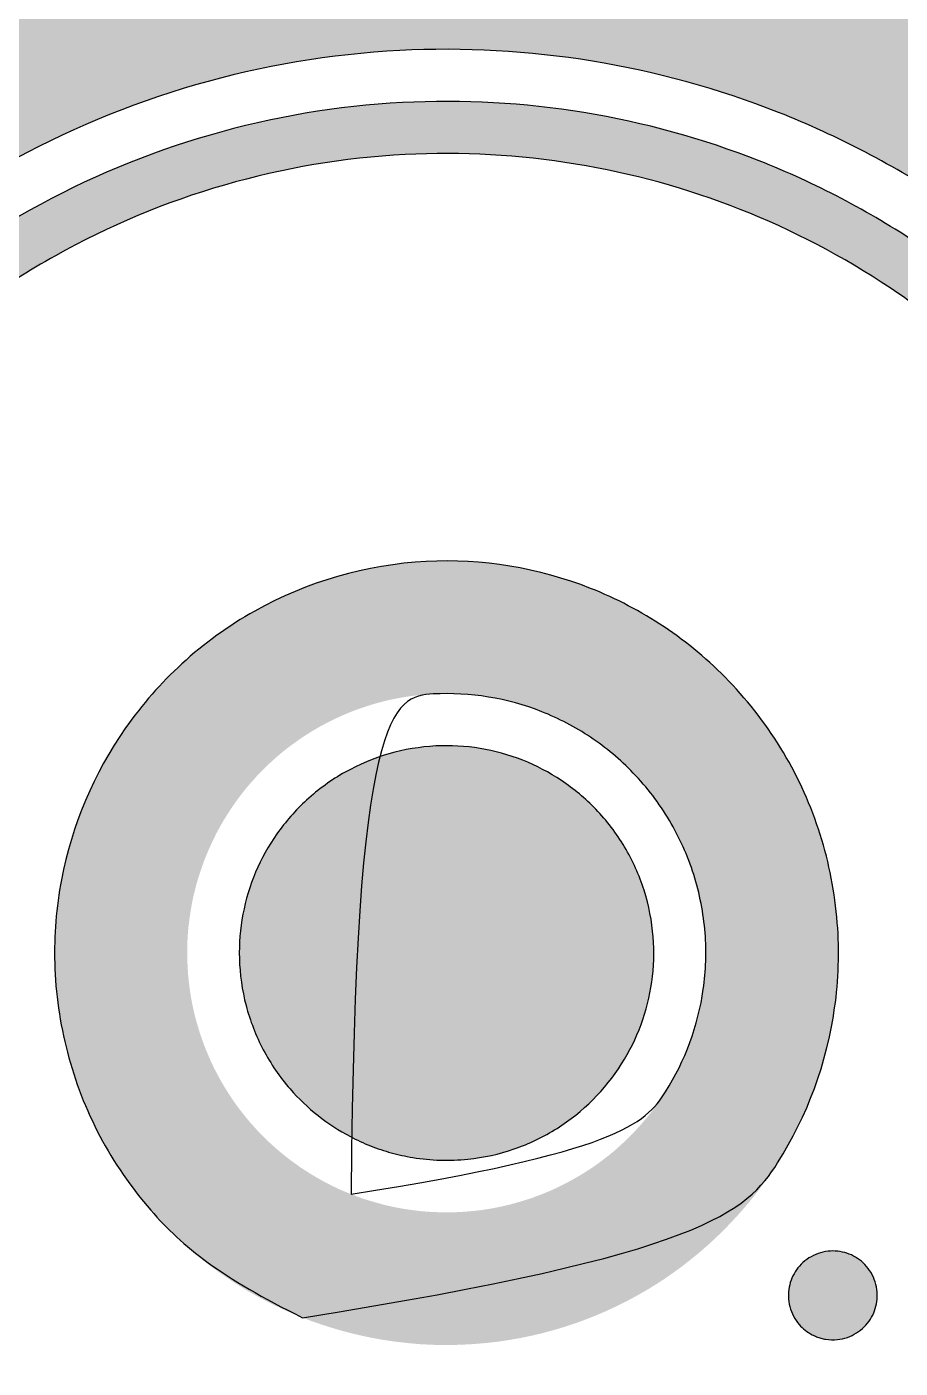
# Model space of a CAD drawing. Header units: inches. Extents: x -37.5 to -4.1, y 28.4 to 33.4.
# Drawn here: x -27.8729 to -27.7957, y 30.6022 to 30.7208 of the extents above; entities that cross this region are included whole.
import ezdxf

# ---------------------------------------------------------------- set-up
doc = ezdxf.new("R2010")
doc.units = ezdxf.units.IN
doc.header["$MEASUREMENT"] = 0
doc.layers.add('Default', color=18, linetype='Continuous', true_color=0x000000)
doc.layers.add('etch clear acryl', color=18, linetype='Continuous', true_color=0x000000)

msp = doc.modelspace()

# ---------------------------------------------------------------- hatches: boundary and pattern name
at = {"layer": 'Default'}
h = msp.add_hatch(color=256, dxfattribs=at)
h.paths.add_polyline_path([(-27.87634, 30.53622), (-27.87905, 30.53733), (-27.88173, 30.53851), (-27.88437, 30.53976), (-27.88698, 30.54108), (-27.88925, 30.54231), (-27.89149, 30.54358), (-27.8937, 30.54491), (-27.89587, 30.54628), (-27.89801, 30.54771), (-27.90012, 30.54919), (-27.9022, 30.55071), (-27.90424, 30.55228), (-27.90624, 30.5539), (-27.9082, 30.55557), (-27.91012, 30.55728), (-27.91201, 30.55903), (-27.91385, 30.56083), (-27.91565, 30.56267), (-27.91741, 30.56455), (-27.91912, 30.56648), (-27.92117, 30.5689), (-27.92314, 30.57138), (-27.92505, 30.57392), (-27.92688, 30.57651), (-27.92863, 30.57916), (-27.93031, 30.58185), (-27.93191, 30.58459), (-27.93343, 30.58737), (-27.93487, 30.5902), (-27.93623, 30.59306), (-27.9375, 30.59597), (-27.93869, 30.59891), (-27.9398, 30.60188), (-27.94082, 30.60488), (-27.94175, 30.60791), (-27.9426, 30.61096), (-27.94336, 30.61404), (-27.94403, 30.61714), (-27.94461, 30.62026), (-27.9451, 30.62339), (-27.94551, 30.62654), (-27.94582, 30.6297), (-27.94604, 30.63286), (-27.94617, 30.63603), (-27.94621, 30.63899), (-27.94617, 30.64194), (-27.94605, 30.64489), (-27.94585, 30.64784), (-27.94558, 30.65078), (-27.94522, 30.65372), (-27.94479, 30.65664), (-27.94427, 30.65955), (-27.94369, 30.66241), (-27.94302, 30.66526), (-27.94229, 30.6681), (-27.94147, 30.67091), (-27.94059, 30.6737), (-27.93963, 30.67646), (-27.93859, 30.6792), (-27.93749, 30.68191), (-27.93632, 30.68459), (-27.93507, 30.68724), (-27.93376, 30.68986), (-27.93238, 30.69244), (-27.93093, 30.69498), (-27.92941, 30.69748), (-27.92783, 30.69994), (-27.92618, 30.70236), (-27.92442, 30.7048), (-27.92259, 30.70719), (-27.9207, 30.70953), (-27.91875, 30.71182), (-27.91673, 30.71405), (-27.91465, 30.71623), (-27.91252, 30.71835), (-27.91033, 30.72041), (-27.90796, 30.72252), (-27.90553, 30.72456), (-27.90304, 30.72653), (-27.9005, 30.72842), (-27.8979, 30.73025), (-27.89525, 30.732), (-27.89256, 30.73367), (-27.88981, 30.73526), (-27.88702, 30.73677), (-27.88419, 30.7382), (-27.88132, 30.73955), (-27.87841, 30.74081), (-27.87547, 30.74199), (-27.87249, 30.74308), (-27.86948, 30.74409), (-27.86645, 30.74502), (-27.86339, 30.74585), (-27.86031, 30.7466), (-27.85721, 30.74727), (-27.85409, 30.74784), (-27.85095, 30.74832), (-27.84781, 30.74872), (-27.84465, 30.74902), (-27.84149, 30.74923), (-27.83854, 30.74934), (-27.83558, 30.74938), (-27.83263, 30.74933), (-27.82968, 30.7492), (-27.82673, 30.749), (-27.82379, 30.74872), (-27.82086, 30.74836), (-27.81794, 30.74792), (-27.81503, 30.7474), (-27.81213, 30.74681), (-27.80926, 30.74614), (-27.8064, 30.7454), (-27.80356, 30.74458), (-27.80075, 30.74368), (-27.79796, 30.74271), (-27.79519, 30.74166), (-27.79249, 30.74055), (-27.78981, 30.73936), (-27.78716, 30.73811), (-27.78455, 30.73679), (-27.78198, 30.73539), (-27.77944, 30.73393), (-27.77694, 30.73241), (-27.77449, 30.73081), (-27.77203, 30.72913), (-27.76962, 30.72737), (-27.76726, 30.72556), (-27.76494, 30.72368), (-27.76268, 30.72173), (-27.76047, 30.71973), (-27.75832, 30.71767), (-27.75622, 30.71555), (-27.75406, 30.71324), (-27.75196, 30.71086), (-27.74993, 30.70842), (-27.74797, 30.70593), (-27.74608, 30.70338), (-27.74427, 30.70077), (-27.74253, 30.69812), (-27.74087, 30.69542), (-27.73928, 30.69267), (-27.73778, 30.68988), (-27.73636, 30.68704), (-27.73502, 30.68417), (-27.73376, 30.68126), (-27.73259, 30.67832), (-27.7315, 30.67534), (-27.7305, 30.67233), (-27.72958, 30.66929), (-27.72876, 30.66623), (-27.72802, 30.66315), (-27.72737, 30.66004), (-27.7268, 30.65692), (-27.72633, 30.65378), (-27.72595, 30.65063), (-27.72566, 30.64747), (-27.72547, 30.64447), (-27.72536, 30.64146), (-27.72533, 30.63845), (-27.72538, 30.63545), (-27.72552, 30.63244), (-27.72573, 30.62944), (-27.72603, 30.62645), (-27.72641, 30.62346), (-27.72686, 30.62057), (-27.72739, 30.61769), (-27.72799, 30.61483), (-27.72867, 30.61198), (-27.72943, 30.60915), (-27.73026, 30.60635), (-27.73116, 30.60356), (-27.73213, 30.6008), (-27.73318, 30.59807), (-27.7343, 30.59536), (-27.73549, 30.59269), (-27.73675, 30.59004), (-27.73808, 30.58744), (-27.73947, 30.58487), (-27.74094, 30.58233), (-27.74247, 30.57984), (-27.74415, 30.57728), (-27.74589, 30.57476), (-27.74771, 30.5723), (-27.74959, 30.56988), (-27.75154, 30.56752), (-27.75356, 30.56521), (-27.75563, 30.56296), (-27.75777, 30.56077), (-27.75997, 30.55864), (-27.76223, 30.55656), (-27.76454, 30.55456), (-27.7669, 30.55261), (-27.76932, 30.55073), (-27.77179, 30.54892), (-27.77431, 30.54718), (-27.77688, 30.54551), (-27.77958, 30.54386), (-27.78233, 30.54228), (-27.78513, 30.54079), (-27.78797, 30.53937), (-27.79085, 30.53804), (-27.79376, 30.5368), (-27.79672, 30.53563), (-27.7997, 30.53455), (-27.80271, 30.53356), (-27.80575, 30.53266), (-27.80882, 30.53184), (-27.81191, 30.53111), (-27.81501, 30.53047), (-27.81814, 30.52991), (-27.82127, 30.52945), (-27.82442, 30.52908), (-27.8281, 30.52876), (-27.83178, 30.52857), (-27.83546, 30.5285), (-27.83915, 30.52855), (-27.84283, 30.52872), (-27.8465, 30.52902), (-27.85016, 30.52943), (-27.85381, 30.52998), (-27.85669, 30.53049), (-27.85956, 30.53109), (-27.86241, 30.53176), (-27.86524, 30.5325), (-27.86805, 30.53332), (-27.87084, 30.53421), (-27.8736, 30.53518)], flags=0)
h.paths.add_polyline_path([(-27.8651, 30.56466), (-27.86312, 30.56391), (-27.86113, 30.56321), (-27.85911, 30.56257), (-27.85708, 30.56197), (-27.85503, 30.56144), (-27.85297, 30.56095), (-27.8509, 30.56052), (-27.84881, 30.56015), (-27.84618, 30.55976), (-27.84353, 30.55945), (-27.84087, 30.55924), (-27.83821, 30.55911), (-27.83555, 30.55908), (-27.83288, 30.55913), (-27.83022, 30.55927), (-27.82757, 30.5595), (-27.82529, 30.55977), (-27.82302, 30.5601), (-27.82076, 30.5605), (-27.81851, 30.56097), (-27.81628, 30.56149), (-27.81406, 30.56209), (-27.81186, 30.56274), (-27.80969, 30.56346), (-27.80753, 30.56424), (-27.8054, 30.56508), (-27.80329, 30.56598), (-27.80121, 30.56694), (-27.79915, 30.56797), (-27.79713, 30.56905), (-27.79514, 30.57018), (-27.79318, 30.57138), (-27.79133, 30.57259), (-27.78951, 30.57385), (-27.78772, 30.57516), (-27.78597, 30.57651), (-27.78426, 30.57792), (-27.78259, 30.57937), (-27.78096, 30.58087), (-27.77937, 30.58242), (-27.77782, 30.584), (-27.77632, 30.58563), (-27.77487, 30.5873), (-27.77346, 30.589), (-27.77209, 30.59075), (-27.77078, 30.59253), (-27.76952, 30.59435), (-27.76831, 30.5962), (-27.7672, 30.59801), (-27.76614, 30.59984), (-27.76513, 30.6017), (-27.76417, 30.60358), (-27.76326, 30.60549), (-27.7624, 30.60743), (-27.76159, 30.60938), (-27.76083, 30.61136), (-27.76012, 30.61336), (-27.75947, 30.61537), (-27.75887, 30.6174), (-27.75833, 30.61945), (-27.75784, 30.62151), (-27.7574, 30.62358), (-27.75702, 30.62566), (-27.75669, 30.62775), (-27.75642, 30.62991), (-27.7562, 30.63207), (-27.75604, 30.63424), (-27.75595, 30.63641), (-27.75591, 30.63859), (-27.75593, 30.64076), (-27.75601, 30.64294), (-27.75615, 30.64511), (-27.75636, 30.64739), (-27.75664, 30.64967), (-27.75698, 30.65194), (-27.75738, 30.6542), (-27.75785, 30.65644), (-27.75839, 30.65867), (-27.75899, 30.66089), (-27.75965, 30.66308), (-27.76037, 30.66526), (-27.76116, 30.66741), (-27.76201, 30.66954), (-27.76292, 30.67165), (-27.76389, 30.67372), (-27.76491, 30.67577), (-27.766, 30.67779), (-27.76714, 30.67978), (-27.76835, 30.68173), (-27.7696, 30.68365), (-27.77091, 30.68553), (-27.77228, 30.68738), (-27.7737, 30.68918), (-27.77516, 30.69094), (-27.77668, 30.69266), (-27.77825, 30.69434), (-27.77977, 30.69587), (-27.78132, 30.69736), (-27.78292, 30.69881), (-27.78456, 30.70021), (-27.78623, 30.70157), (-27.78794, 30.70289), (-27.78968, 30.70415), (-27.79146, 30.70537), (-27.79323, 30.70652), (-27.79504, 30.70763), (-27.79687, 30.70868), (-27.79874, 30.70969), (-27.80062, 30.71065), (-27.80254, 30.71156), (-27.80447, 30.71241), (-27.80643, 30.71322), (-27.80843, 30.71397), (-27.81044, 30.71468), (-27.81248, 30.71532), (-27.81453, 30.71592), (-27.8166, 30.71646), (-27.81868, 30.71694), (-27.82077, 30.71737), (-27.82287, 30.71774), (-27.82499, 30.71806), (-27.82711, 30.71832), (-27.82923, 30.71852), (-27.83136, 30.71867), (-27.8335, 30.71876), (-27.83563, 30.7188), (-27.83777, 30.71877), (-27.8399, 30.71869), (-27.84219, 30.71854), (-27.84447, 30.71832), (-27.84675, 30.71803), (-27.84902, 30.71768), (-27.85127, 30.71727), (-27.85351, 30.71679), (-27.85574, 30.71625), (-27.85795, 30.71564), (-27.86015, 30.71498), (-27.86232, 30.71425), (-27.86447, 30.71345), (-27.8666, 30.7126), (-27.86871, 30.71169), (-27.87078, 30.71071), (-27.87283, 30.70968), (-27.87485, 30.70859), (-27.87683, 30.70744), (-27.87878, 30.70623), (-27.8807, 30.70496), (-27.88257, 30.70365), (-27.88441, 30.70227), (-27.88621, 30.70085), (-27.88797, 30.69937), (-27.88968, 30.69785), (-27.89127, 30.69636), (-27.89281, 30.69482), (-27.89431, 30.69325), (-27.89577, 30.69164), (-27.89718, 30.68998), (-27.89855, 30.68829), (-27.89987, 30.68656), (-27.90114, 30.6848), (-27.90234, 30.68305), (-27.90348, 30.68127), (-27.90458, 30.67946), (-27.90562, 30.67762), (-27.90662, 30.67576), (-27.90757, 30.67387), (-27.90847, 30.67195), (-27.90932, 30.67001), (-27.91012, 30.66805), (-27.91087, 30.66607), (-27.91156, 30.66407), (-27.9122, 30.66206), (-27.91279, 30.66002), (-27.91332, 30.65797), (-27.9138, 30.65591), (-27.91423, 30.65384), (-27.9146, 30.65174), (-27.91491, 30.64962), (-27.91517, 30.6475), (-27.91537, 30.64538), (-27.91551, 30.64324), (-27.9156, 30.64111), (-27.91563, 30.63897), (-27.9156, 30.63684), (-27.91551, 30.63455), (-27.91534, 30.63226), (-27.91512, 30.62997), (-27.91483, 30.6277), (-27.91447, 30.62543), (-27.91405, 30.62318), (-27.91357, 30.62094), (-27.91302, 30.61871), (-27.9124, 30.6165), (-27.91173, 30.61431), (-27.91099, 30.61214), (-27.91019, 30.60999), (-27.90933, 30.60787), (-27.90841, 30.60577), (-27.90743, 30.60369), (-27.90639, 30.60165), (-27.90529, 30.59964), (-27.90413, 30.59766), (-27.90292, 30.59571), (-27.90165, 30.5938), (-27.90032, 30.59192), (-27.89895, 30.59009), (-27.89752, 30.58829), (-27.89604, 30.58654), (-27.8948, 30.58515), (-27.89353, 30.58379), (-27.89223, 30.58246), (-27.8909, 30.58116), (-27.88953, 30.57989), (-27.88814, 30.57865), (-27.88672, 30.57745), (-27.88528, 30.57628), (-27.8838, 30.57514), (-27.8823, 30.57404), (-27.88078, 30.57297), (-27.87923, 30.57194), (-27.87766, 30.57094), (-27.87606, 30.56998), (-27.87444, 30.56906), (-27.8728, 30.56818), (-27.87091, 30.56722), (-27.869, 30.56632), (-27.86706, 30.56546)], flags=0)
h = msp.add_hatch(color=256, dxfattribs=at)
h.paths.add_polyline_path([(-27.86341, 30.56894), (-27.86526, 30.5697), (-27.86708, 30.57051), (-27.86889, 30.57136), (-27.87067, 30.57226), (-27.87221, 30.57309), (-27.87374, 30.57396), (-27.87524, 30.57486), (-27.87672, 30.5758), (-27.87818, 30.57677), (-27.87962, 30.57778), (-27.88103, 30.57882), (-27.88242, 30.57989), (-27.88379, 30.58099), (-27.88512, 30.58213), (-27.88643, 30.58329), (-27.88772, 30.58449), (-27.88897, 30.58572), (-27.8902, 30.58697), (-27.8914, 30.58825), (-27.89256, 30.58956), (-27.89396, 30.59121), (-27.8953, 30.59291), (-27.8966, 30.59464), (-27.89785, 30.5964), (-27.89904, 30.5982), (-27.90019, 30.60004), (-27.90128, 30.6019), (-27.90231, 30.6038), (-27.9033, 30.60573), (-27.90422, 30.60768), (-27.90509, 30.60966), (-27.9059, 30.61166), (-27.90665, 30.61368), (-27.90735, 30.61573), (-27.90799, 30.61779), (-27.90856, 30.61988), (-27.90908, 30.62197), (-27.90954, 30.62409), (-27.90993, 30.62621), (-27.91027, 30.62835), (-27.91054, 30.63049), (-27.91076, 30.63264), (-27.91091, 30.6348), (-27.911, 30.63696), (-27.91102, 30.63897), (-27.911, 30.64098), (-27.91091, 30.643), (-27.91078, 30.645), (-27.91059, 30.64701), (-27.91035, 30.64901), (-27.91005, 30.651), (-27.9097, 30.65298), (-27.9093, 30.65493), (-27.90885, 30.65688), (-27.90835, 30.65881), (-27.90779, 30.66072), (-27.90719, 30.66262), (-27.90654, 30.66451), (-27.90583, 30.66637), (-27.90508, 30.66822), (-27.90428, 30.67005), (-27.90343, 30.67185), (-27.90254, 30.67364), (-27.9016, 30.67539), (-27.90061, 30.67713), (-27.89958, 30.67883), (-27.8985, 30.68051), (-27.89737, 30.68216), (-27.89617, 30.68382), (-27.89493, 30.68545), (-27.89364, 30.68704), (-27.89231, 30.6886), (-27.89094, 30.69012), (-27.88952, 30.6916), (-27.88807, 30.69305), (-27.88657, 30.69445), (-27.88496, 30.69589), (-27.8833, 30.69728), (-27.88161, 30.69862), (-27.87987, 30.69991), (-27.8781, 30.70116), (-27.8763, 30.70235), (-27.87446, 30.70349), (-27.87259, 30.70457), (-27.87069, 30.7056), (-27.86876, 30.70657), (-27.86681, 30.70749), (-27.86483, 30.70835), (-27.86282, 30.70916), (-27.86079, 30.7099), (-27.85874, 30.71059), (-27.85667, 30.71122), (-27.85459, 30.71179), (-27.85249, 30.7123), (-27.85038, 30.71275), (-27.84825, 30.71314), (-27.84612, 30.71347), (-27.84397, 30.71374), (-27.84182, 30.71395), (-27.83967, 30.71409), (-27.83765, 30.71417), (-27.83564, 30.71419), (-27.83363, 30.71416), (-27.83162, 30.71407), (-27.82961, 30.71393), (-27.82761, 30.71374), (-27.82561, 30.7135), (-27.82362, 30.7132), (-27.82164, 30.71285), (-27.81966, 30.71244), (-27.8177, 30.71199), (-27.81576, 30.71148), (-27.81382, 30.71092), (-27.8119, 30.71031), (-27.81, 30.70965), (-27.80812, 30.70893), (-27.80628, 30.70818), (-27.80445, 30.70737), (-27.80265, 30.70651), (-27.80087, 30.70561), (-27.79912, 30.70466), (-27.79739, 30.70367), (-27.79569, 30.70263), (-27.79401, 30.70154), (-27.79234, 30.70039), (-27.79069, 30.6992), (-27.78908, 30.69796), (-27.78751, 30.69668), (-27.78597, 30.69536), (-27.78446, 30.69399), (-27.783, 30.69259), (-27.78157, 30.69114), (-27.78009, 30.68956), (-27.77866, 30.68794), (-27.77728, 30.68628), (-27.77594, 30.68458), (-27.77465, 30.68285), (-27.77342, 30.68107), (-27.77223, 30.67926), (-27.7711, 30.67742), (-27.77002, 30.67555), (-27.769, 30.67365), (-27.76803, 30.67172), (-27.76712, 30.66976), (-27.76626, 30.66778), (-27.76546, 30.66577), (-27.76472, 30.66374), (-27.76404, 30.66169), (-27.76341, 30.65962), (-27.76285, 30.65754), (-27.76235, 30.65543), (-27.7619, 30.65332), (-27.76152, 30.65119), (-27.7612, 30.64905), (-27.76094, 30.64691), (-27.76074, 30.64475), (-27.76061, 30.64271), (-27.76053, 30.64066), (-27.76051, 30.63861), (-27.76055, 30.63656), (-27.76064, 30.63451), (-27.76079, 30.63247), (-27.76099, 30.63043), (-27.76125, 30.62839), (-27.76156, 30.62642), (-27.76192, 30.62446), (-27.76233, 30.62251), (-27.76279, 30.62057), (-27.76331, 30.61864), (-27.76387, 30.61673), (-27.76449, 30.61483), (-27.76515, 30.61295), (-27.76586, 30.61109), (-27.76663, 30.60925), (-27.76744, 30.60742), (-27.7683, 30.60562), (-27.7692, 30.60385), (-27.77015, 30.60209), (-27.77115, 30.60037), (-27.7722, 30.59867), (-27.77334, 30.59692), (-27.77453, 30.59521), (-27.77576, 30.59353), (-27.77705, 30.59188), (-27.77838, 30.59027), (-27.77975, 30.5887), (-27.78117, 30.58717), (-27.78262, 30.58567), (-27.78412, 30.58422), (-27.78566, 30.58281), (-27.78723, 30.58144), (-27.78884, 30.58011), (-27.79049, 30.57883), (-27.79217, 30.5776), (-27.79389, 30.57641), (-27.79564, 30.57528), (-27.79748, 30.57415), (-27.79936, 30.57308), (-27.80126, 30.57206), (-27.8032, 30.5711), (-27.80516, 30.57019), (-27.80715, 30.56934), (-27.80916, 30.56855), (-27.81119, 30.56781), (-27.81324, 30.56713), (-27.81532, 30.56652), (-27.8174, 30.56596), (-27.81951, 30.56546), (-27.82163, 30.56503), (-27.82375, 30.56465), (-27.82589, 30.56433), (-27.82804, 30.56408), (-27.83054, 30.56386), (-27.83305, 30.56373), (-27.83556, 30.56368), (-27.83807, 30.56372), (-27.84058, 30.56384), (-27.84308, 30.56404), (-27.84558, 30.56432), (-27.84806, 30.56469), (-27.85002, 30.56504), (-27.85198, 30.56545), (-27.85392, 30.5659), (-27.85585, 30.56641), (-27.85776, 30.56697), (-27.85966, 30.56758), (-27.86155, 30.56824)], flags=0)
h.paths.add_polyline_path([(-27.86172, 30.57323), (-27.85997, 30.57256), (-27.8582, 30.57194), (-27.85642, 30.57137), (-27.85462, 30.57085), (-27.85281, 30.57037), (-27.85099, 30.56995), (-27.84915, 30.56957), (-27.84731, 30.56923), (-27.84498, 30.56889), (-27.84263, 30.56862), (-27.84028, 30.56843), (-27.83793, 30.56832), (-27.83557, 30.56829), (-27.83322, 30.56833), (-27.83086, 30.56846), (-27.82851, 30.56866), (-27.8265, 30.5689), (-27.82449, 30.5692), (-27.82249, 30.56955), (-27.8205, 30.56996), (-27.81853, 30.57043), (-27.81657, 30.57095), (-27.81462, 30.57153), (-27.81269, 30.57216), (-27.81079, 30.57285), (-27.8089, 30.5736), (-27.80703, 30.5744), (-27.80519, 30.57525), (-27.80338, 30.57615), (-27.80159, 30.57711), (-27.79983, 30.57811), (-27.7981, 30.57917), (-27.79645, 30.58024), (-27.79484, 30.58135), (-27.79326, 30.58251), (-27.79172, 30.58371), (-27.7902, 30.58496), (-27.78872, 30.58624), (-27.78728, 30.58757), (-27.78587, 30.58893), (-27.78451, 30.59034), (-27.78318, 30.59178), (-27.78189, 30.59325), (-27.78064, 30.59476), (-27.77944, 30.59631), (-27.77828, 30.59788), (-27.77716, 30.59949), (-27.77609, 30.60113), (-27.77511, 30.60273), (-27.77417, 30.60435), (-27.77327, 30.60599), (-27.77242, 30.60766), (-27.77162, 30.60935), (-27.77086, 30.61106), (-27.77014, 30.61279), (-27.76947, 30.61454), (-27.76885, 30.61631), (-27.76827, 30.61809), (-27.76774, 30.61988), (-27.76726, 30.62169), (-27.76683, 30.62352), (-27.76644, 30.62535), (-27.7661, 30.62719), (-27.76581, 30.62904), (-27.76557, 30.63095), (-27.76538, 30.63286), (-27.76524, 30.63478), (-27.76515, 30.6367), (-27.76512, 30.63863), (-27.76514, 30.64055), (-27.76521, 30.64248), (-27.76533, 30.6444), (-27.76552, 30.64642), (-27.76576, 30.64843), (-27.76606, 30.65044), (-27.76642, 30.65244), (-27.76684, 30.65442), (-27.76731, 30.6564), (-27.76784, 30.65836), (-27.76843, 30.6603), (-27.76907, 30.66222), (-27.76976, 30.66413), (-27.77051, 30.66601), (-27.77132, 30.66787), (-27.77218, 30.66971), (-27.77309, 30.67152), (-27.77405, 30.67331), (-27.77506, 30.67507), (-27.77612, 30.6768), (-27.77723, 30.67849), (-27.77839, 30.68016), (-27.7796, 30.68179), (-27.78085, 30.68339), (-27.78215, 30.68495), (-27.7835, 30.68647), (-27.78488, 30.68795), (-27.78622, 30.6893), (-27.7876, 30.69062), (-27.78902, 30.6919), (-27.79046, 30.69314), (-27.79194, 30.69435), (-27.79345, 30.69551), (-27.795, 30.69663), (-27.79657, 30.69771), (-27.79814, 30.69873), (-27.79974, 30.69971), (-27.80136, 30.70064), (-27.80301, 30.70153), (-27.80468, 30.70238), (-27.80637, 30.70318), (-27.80808, 30.70394), (-27.80981, 30.70465), (-27.81158, 30.70532), (-27.81336, 30.70594), (-27.81516, 30.70651), (-27.81698, 30.70704), (-27.81881, 30.70752), (-27.82065, 30.70795), (-27.8225, 30.70832), (-27.82436, 30.70865), (-27.82623, 30.70893), (-27.82811, 30.70916), (-27.82999, 30.70935), (-27.83187, 30.70948), (-27.83376, 30.70956), (-27.83565, 30.70959), (-27.83754, 30.70956), (-27.83943, 30.70949), (-27.84145, 30.70936), (-27.84347, 30.70916), (-27.84548, 30.70891), (-27.84749, 30.7086), (-27.84948, 30.70824), (-27.85147, 30.70781), (-27.85344, 30.70733), (-27.8554, 30.7068), (-27.85734, 30.70621), (-27.85926, 30.70556), (-27.86116, 30.70486), (-27.86305, 30.7041), (-27.86491, 30.7033), (-27.86674, 30.70244), (-27.86856, 30.70152), (-27.87034, 30.70055), (-27.8721, 30.69954), (-27.87382, 30.69847), (-27.87551, 30.69735), (-27.87717, 30.69618), (-27.8788, 30.69497), (-27.88039, 30.69371), (-27.88195, 30.6924), (-27.88346, 30.69105), (-27.88487, 30.68974), (-27.88623, 30.68838), (-27.88756, 30.68699), (-27.88885, 30.68556), (-27.8901, 30.6841), (-27.89131, 30.6826), (-27.89248, 30.68107), (-27.8936, 30.67951), (-27.89466, 30.67796), (-27.89567, 30.67639), (-27.89664, 30.67479), (-27.89757, 30.67316), (-27.89845, 30.67151), (-27.89929, 30.66984), (-27.90009, 30.66814), (-27.90084, 30.66643), (-27.90155, 30.66469), (-27.90221, 30.66294), (-27.90282, 30.66117), (-27.90339, 30.65939), (-27.90391, 30.65759), (-27.90438, 30.65578), (-27.9048, 30.65396), (-27.90518, 30.65212), (-27.90551, 30.65026), (-27.90578, 30.64839), (-27.90601, 30.64652), (-27.90619, 30.64463), (-27.90632, 30.64275), (-27.90639, 30.64086), (-27.90642, 30.63897), (-27.90639, 30.63708), (-27.90631, 30.63505), (-27.90617, 30.63303), (-27.90597, 30.63101), (-27.90571, 30.62899), (-27.90539, 30.62699), (-27.90502, 30.625), (-27.90459, 30.62301), (-27.90411, 30.62104), (-27.90357, 30.61909), (-27.90297, 30.61715), (-27.90232, 30.61523), (-27.90161, 30.61333), (-27.90085, 30.61145), (-27.90003, 30.60959), (-27.89916, 30.60776), (-27.89824, 30.60595), (-27.89727, 30.60417), (-27.89625, 30.60242), (-27.89517, 30.6007), (-27.89405, 30.599), (-27.89288, 30.59735), (-27.89166, 30.59572), (-27.8904, 30.59414), (-27.88909, 30.59258), (-27.88799, 30.59135), (-27.88687, 30.59015), (-27.88572, 30.58897), (-27.88454, 30.58782), (-27.88333, 30.5867), (-27.8821, 30.58561), (-27.88085, 30.58454), (-27.87957, 30.5835), (-27.87826, 30.5825), (-27.87694, 30.58152), (-27.87559, 30.58058), (-27.87422, 30.57967), (-27.87282, 30.57879), (-27.87141, 30.57794), (-27.86998, 30.57712), (-27.86853, 30.57634), (-27.86686, 30.5755), (-27.86517, 30.57469), (-27.86345, 30.57394)], flags=0)
h = msp.add_hatch(color=256, dxfattribs=at)
h.paths.add_polyline_path([(-27.84849, 30.60671), (-27.84934, 30.60706), (-27.85018, 30.60743), (-27.85101, 30.60783), (-27.85183, 30.60824), (-27.85255, 30.60863), (-27.85325, 30.60902), (-27.85394, 30.60944), (-27.85462, 30.60987), (-27.85529, 30.61032), (-27.85596, 30.61078), (-27.85661, 30.61126), (-27.85725, 30.61175), (-27.85787, 30.61226), (-27.85849, 30.61279), (-27.85909, 30.61332), (-27.85968, 30.61387), (-27.86026, 30.61444), (-27.86083, 30.61501), (-27.86138, 30.6156), (-27.86191, 30.61621), (-27.86256, 30.61697), (-27.86318, 30.61775), (-27.86377, 30.61854), (-27.86435, 30.61936), (-27.8649, 30.62019), (-27.86542, 30.62103), (-27.86593, 30.62189), (-27.8664, 30.62276), (-27.86686, 30.62365), (-27.86728, 30.62455), (-27.86768, 30.62546), (-27.86805, 30.62638), (-27.8684, 30.62731), (-27.86872, 30.62825), (-27.86901, 30.6292), (-27.86928, 30.63016), (-27.86952, 30.63113), (-27.86973, 30.6321), (-27.86991, 30.63308), (-27.87007, 30.63406), (-27.87019, 30.63505), (-27.87029, 30.63604), (-27.87036, 30.63703), (-27.8704, 30.63803), (-27.87041, 30.63895), (-27.8704, 30.63988), (-27.87036, 30.64081), (-27.8703, 30.64173), (-27.87021, 30.64265), (-27.8701, 30.64357), (-27.86997, 30.64449), (-27.8698, 30.6454), (-27.86962, 30.6463), (-27.86941, 30.6472), (-27.86918, 30.64809), (-27.86893, 30.64897), (-27.86865, 30.64984), (-27.86835, 30.65071), (-27.86802, 30.65157), (-27.86768, 30.65242), (-27.86731, 30.65326), (-27.86692, 30.65409), (-27.86651, 30.65491), (-27.86607, 30.65572), (-27.86562, 30.65652), (-27.86514, 30.6573), (-27.86465, 30.65808), (-27.86413, 30.65883), (-27.86358, 30.6596), (-27.863, 30.66035), (-27.86241, 30.66108), (-27.8618, 30.6618), (-27.86116, 30.6625), (-27.86051, 30.66318), (-27.85984, 30.66385), (-27.85916, 30.6645), (-27.85841, 30.66516), (-27.85765, 30.6658), (-27.85687, 30.66641), (-27.85607, 30.66701), (-27.85526, 30.66758), (-27.85443, 30.66813), (-27.85358, 30.66865), (-27.85272, 30.66915), (-27.85185, 30.66963), (-27.85096, 30.67008), (-27.85006, 30.6705), (-27.84914, 30.67089), (-27.84822, 30.67126), (-27.84729, 30.67161), (-27.84634, 30.67193), (-27.84539, 30.67221), (-27.84443, 30.67248), (-27.84347, 30.67271), (-27.84249, 30.67292), (-27.84151, 30.6731), (-27.84053, 30.67325), (-27.83954, 30.67338), (-27.83855, 30.67347), (-27.83756, 30.67354), (-27.83664, 30.67357), (-27.83571, 30.67358), (-27.83478, 30.67357), (-27.83386, 30.67353), (-27.83293, 30.67346), (-27.83201, 30.67338), (-27.83109, 30.67326), (-27.83017, 30.67313), (-27.82926, 30.67296), (-27.82835, 30.67278), (-27.82745, 30.67257), (-27.82655, 30.67233), (-27.82566, 30.67208), (-27.82478, 30.6718), (-27.82391, 30.67149), (-27.82304, 30.67116), (-27.82219, 30.67081), (-27.82135, 30.67044), (-27.82052, 30.67005), (-27.8197, 30.66963), (-27.81889, 30.6692), (-27.8181, 30.66874), (-27.81732, 30.66826), (-27.81654, 30.66776), (-27.81577, 30.66723), (-27.81502, 30.66668), (-27.81428, 30.66611), (-27.81355, 30.66552), (-27.81284, 30.66491), (-27.81215, 30.66428), (-27.81147, 30.66364), (-27.81081, 30.66297), (-27.81014, 30.66225), (-27.80948, 30.6615), (-27.80884, 30.66073), (-27.80822, 30.65995), (-27.80763, 30.65915), (-27.80706, 30.65834), (-27.80652, 30.6575), (-27.806, 30.65666), (-27.8055, 30.65579), (-27.80503, 30.65492), (-27.80458, 30.65403), (-27.80416, 30.65313), (-27.80377, 30.65221), (-27.8034, 30.65129), (-27.80306, 30.65036), (-27.80275, 30.64941), (-27.80246, 30.64846), (-27.8022, 30.6475), (-27.80197, 30.64653), (-27.80176, 30.64556), (-27.80159, 30.64458), (-27.80144, 30.64359), (-27.80132, 30.64261), (-27.80123, 30.64162), (-27.80117, 30.64067), (-27.80113, 30.63973), (-27.80112, 30.63879), (-27.80114, 30.63784), (-27.80118, 30.6369), (-27.80125, 30.63596), (-27.80134, 30.63502), (-27.80146, 30.63408), (-27.8016, 30.63318), (-27.80177, 30.63227), (-27.80196, 30.63138), (-27.80217, 30.63048), (-27.80241, 30.62959), (-27.80267, 30.62871), (-27.80295, 30.62784), (-27.80326, 30.62697), (-27.80359, 30.62612), (-27.80394, 30.62527), (-27.80431, 30.62443), (-27.80471, 30.6236), (-27.80512, 30.62278), (-27.80556, 30.62198), (-27.80602, 30.62118), (-27.8065, 30.6204), (-27.80703, 30.6196), (-27.80757, 30.61881), (-27.80814, 30.61803), (-27.80873, 30.61728), (-27.80935, 30.61653), (-27.80998, 30.61581), (-27.81063, 30.61511), (-27.8113, 30.61442), (-27.81199, 30.61375), (-27.8127, 30.6131), (-27.81342, 30.61247), (-27.81417, 30.61186), (-27.81492, 30.61127), (-27.8157, 30.6107), (-27.81649, 30.61015), (-27.81729, 30.60963), (-27.81814, 30.60911), (-27.81901, 30.60862), (-27.81988, 30.60815), (-27.82077, 30.60771), (-27.82168, 30.60729), (-27.82259, 30.6069), (-27.82352, 30.60653), (-27.82445, 30.60619), (-27.8254, 30.60588), (-27.82635, 30.6056), (-27.82731, 30.60534), (-27.82828, 30.60511), (-27.82926, 30.60491), (-27.83024, 30.60474), (-27.83122, 30.60459), (-27.83221, 30.60448), (-27.83336, 30.60438), (-27.83452, 30.60432), (-27.83567, 30.60429), (-27.83683, 30.60431), (-27.83798, 30.60436), (-27.83913, 30.60446), (-27.84028, 30.60459), (-27.84143, 30.60476), (-27.84233, 30.60492), (-27.84323, 30.60511), (-27.84412, 30.60532), (-27.84501, 30.60555), (-27.84589, 30.60581), (-27.84677, 30.60609), (-27.84764, 30.60639)], flags=0)
h.paths.add_polyline_path([(-27.84419, 30.61762), (-27.84362, 30.6174), (-27.84305, 30.6172), (-27.84247, 30.61702), (-27.84188, 30.61685), (-27.8413, 30.61669), (-27.84071, 30.61655), (-27.84011, 30.61643), (-27.83951, 30.61632), (-27.83876, 30.61621), (-27.838, 30.61612), (-27.83723, 30.61606), (-27.83647, 30.61603), (-27.8357, 30.61602), (-27.83494, 30.61603), (-27.83418, 30.61607), (-27.83341, 30.61614), (-27.83276, 30.61621), (-27.83211, 30.61631), (-27.83146, 30.61642), (-27.83081, 30.61656), (-27.83017, 30.61671), (-27.82954, 30.61688), (-27.82891, 30.61707), (-27.82828, 30.61727), (-27.82766, 30.6175), (-27.82705, 30.61774), (-27.82644, 30.618), (-27.82585, 30.61827), (-27.82526, 30.61857), (-27.82468, 30.61888), (-27.82411, 30.6192), (-27.82354, 30.61955), (-27.82301, 30.61989), (-27.82249, 30.62025), (-27.82198, 30.62063), (-27.82147, 30.62102), (-27.82098, 30.62142), (-27.8205, 30.62184), (-27.82004, 30.62227), (-27.81958, 30.62271), (-27.81914, 30.62317), (-27.8187, 30.62364), (-27.81829, 30.62412), (-27.81788, 30.62461), (-27.81749, 30.62511), (-27.81711, 30.62562), (-27.81675, 30.62614), (-27.8164, 30.62667), (-27.81609, 30.62719), (-27.81578, 30.62772), (-27.81549, 30.62825), (-27.81522, 30.62879), (-27.81495, 30.62934), (-27.81471, 30.62989), (-27.81447, 30.63046), (-27.81426, 30.63102), (-27.81406, 30.6316), (-27.81387, 30.63217), (-27.8137, 30.63276), (-27.81354, 30.63334), (-27.8134, 30.63393), (-27.81327, 30.63453), (-27.81316, 30.63513), (-27.81307, 30.63573), (-27.81299, 30.63635), (-27.81293, 30.63697), (-27.81288, 30.63759), (-27.81286, 30.63821), (-27.81284, 30.63884), (-27.81285, 30.63946), (-27.81287, 30.64009), (-27.81291, 30.64071), (-27.81297, 30.64137), (-27.81305, 30.64202), (-27.81315, 30.64267), (-27.81327, 30.64332), (-27.8134, 30.64396), (-27.81356, 30.6446), (-27.81373, 30.64524), (-27.81392, 30.64587), (-27.81413, 30.64649), (-27.81435, 30.64711), (-27.8146, 30.64772), (-27.81486, 30.64833), (-27.81513, 30.64892), (-27.81543, 30.64951), (-27.81574, 30.65009), (-27.81607, 30.65066), (-27.81642, 30.65122), (-27.81678, 30.65177), (-27.81715, 30.65231), (-27.81754, 30.65284), (-27.81795, 30.65336), (-27.81837, 30.65387), (-27.81881, 30.65436), (-27.81926, 30.65484), (-27.81969, 30.65528), (-27.82014, 30.65571), (-27.8206, 30.65612), (-27.82107, 30.65653), (-27.82155, 30.65692), (-27.82204, 30.65729), (-27.82254, 30.65766), (-27.82305, 30.65801), (-27.82356, 30.65834), (-27.82408, 30.65865), (-27.8246, 30.65896), (-27.82514, 30.65925), (-27.82568, 30.65952), (-27.82623, 30.65978), (-27.82678, 30.66003), (-27.82735, 30.66026), (-27.82792, 30.66048), (-27.8285, 30.66068), (-27.82908, 30.66086), (-27.82967, 30.66103), (-27.83026, 30.66119), (-27.83086, 30.66133), (-27.83146, 30.66145), (-27.83207, 30.66156), (-27.83267, 30.66165), (-27.83328, 30.66172), (-27.83389, 30.66178), (-27.8345, 30.66182), (-27.83512, 30.66185), (-27.83573, 30.66186), (-27.83634, 30.66185), (-27.83695, 30.66183), (-27.83761, 30.66179), (-27.83827, 30.66172), (-27.83892, 30.66164), (-27.83957, 30.66154), (-27.84022, 30.66142), (-27.84086, 30.66129), (-27.8415, 30.66113), (-27.84214, 30.66096), (-27.84277, 30.66076), (-27.84339, 30.66055), (-27.84401, 30.66033), (-27.84462, 30.66008), (-27.84522, 30.65982), (-27.84582, 30.65954), (-27.84641, 30.65924), (-27.84698, 30.65893), (-27.84755, 30.6586), (-27.84811, 30.65825), (-27.84866, 30.65789), (-27.8492, 30.65751), (-27.84973, 30.65712), (-27.85025, 30.65671), (-27.85075, 30.65629), (-27.85124, 30.65585), (-27.8517, 30.65542), (-27.85214, 30.65498), (-27.85257, 30.65453), (-27.85299, 30.65406), (-27.8534, 30.65359), (-27.85379, 30.6531), (-27.85417, 30.65261), (-27.85453, 30.6521), (-27.85487, 30.6516), (-27.8552, 30.65109), (-27.85552, 30.65057), (-27.85582, 30.65004), (-27.85611, 30.64951), (-27.85638, 30.64896), (-27.85664, 30.64841), (-27.85688, 30.64786), (-27.85711, 30.6473), (-27.85732, 30.64673), (-27.85752, 30.64615), (-27.85771, 30.64557), (-27.85788, 30.64499), (-27.85803, 30.6444), (-27.85817, 30.64381), (-27.85829, 30.64322), (-27.85839, 30.64261), (-27.85848, 30.64201), (-27.85856, 30.6414), (-27.85862, 30.64079), (-27.85866, 30.64017), (-27.85868, 30.63956), (-27.85869, 30.63895), (-27.85868, 30.63834), (-27.85865, 30.63768), (-27.85861, 30.63702), (-27.85854, 30.63637), (-27.85846, 30.63571), (-27.85836, 30.63506), (-27.85824, 30.63441), (-27.8581, 30.63377), (-27.85794, 30.63313), (-27.85776, 30.6325), (-27.85757, 30.63187), (-27.85736, 30.63125), (-27.85713, 30.63063), (-27.85688, 30.63002), (-27.85662, 30.62942), (-27.85634, 30.62882), (-27.85604, 30.62824), (-27.85572, 30.62766), (-27.85539, 30.62709), (-27.85504, 30.62653), (-27.85468, 30.62598), (-27.8543, 30.62544), (-27.8539, 30.62492), (-27.85349, 30.6244), (-27.85307, 30.6239), (-27.85271, 30.6235), (-27.85235, 30.62311), (-27.85197, 30.62273), (-27.85159, 30.62235), (-27.8512, 30.62199), (-27.8508, 30.62163), (-27.85039, 30.62129), (-27.84998, 30.62095), (-27.84956, 30.62063), (-27.84912, 30.62031), (-27.84869, 30.62), (-27.84824, 30.61971), (-27.84779, 30.61942), (-27.84733, 30.61915), (-27.84687, 30.61888), (-27.8464, 30.61863), (-27.84586, 30.61835), (-27.84531, 30.61809), (-27.84475, 30.61785)], flags=0)
for points in [[(-27.8425, 30.6219), (-27.84295, 30.62209), (-27.84339, 30.62228), (-27.84383, 30.62249), (-27.84426, 30.62271), (-27.84464, 30.62291), (-27.84501, 30.62312), (-27.84538, 30.62334), (-27.84574, 30.62357), (-27.84609, 30.62381), (-27.84644, 30.62405), (-27.84679, 30.62431), (-27.84712, 30.62457), (-27.84746, 30.62483), (-27.84778, 30.62511), (-27.8481, 30.62539), (-27.84841, 30.62569), (-27.84872, 30.62598), (-27.84902, 30.62629), (-27.84931, 30.6266), (-27.84959, 30.62692), (-27.84993, 30.62732), (-27.85026, 30.62773), (-27.85057, 30.62815), (-27.85088, 30.62858), (-27.85117, 30.62902), (-27.85145, 30.62947), (-27.85171, 30.62992), (-27.85197, 30.63039), (-27.8522, 30.63085), (-27.85243, 30.63133), (-27.85264, 30.63181), (-27.85284, 30.6323), (-27.85302, 30.63279), (-27.85319, 30.63329), (-27.85335, 30.63379), (-27.85349, 30.6343), (-27.85361, 30.63481), (-27.85372, 30.63532), (-27.85382, 30.63584), (-27.8539, 30.63636), (-27.85397, 30.63688), (-27.85402, 30.63741), (-27.85406, 30.63793), (-27.85408, 30.63846), (-27.85408, 30.63895), (-27.85408, 30.63944), (-27.85406, 30.63993), (-27.85403, 30.64041), (-27.85398, 30.6409), (-27.85392, 30.64139), (-27.85385, 30.64187), (-27.85376, 30.64236), (-27.85367, 30.64283), (-27.85356, 30.6433), (-27.85343, 30.64377), (-27.8533, 30.64424), (-27.85315, 30.6447), (-27.85299, 30.64516), (-27.85282, 30.64562), (-27.85264, 30.64607), (-27.85244, 30.64651), (-27.85224, 30.64695), (-27.85202, 30.64738), (-27.85179, 30.64781), (-27.85155, 30.64823), (-27.8513, 30.64865), (-27.85104, 30.64906), (-27.85076, 30.64946), (-27.85047, 30.64986), (-27.85017, 30.65026), (-27.84985, 30.65065), (-27.84953, 30.65103), (-27.8492, 30.6514), (-27.84885, 30.65176), (-27.8485, 30.65211), (-27.84813, 30.65245), (-27.84774, 30.6528), (-27.84734, 30.65314), (-27.84692, 30.65347), (-27.8465, 30.65378), (-27.84607, 30.65408), (-27.84563, 30.65437), (-27.84519, 30.65465), (-27.84473, 30.65491), (-27.84427, 30.65516), (-27.8438, 30.6554), (-27.84332, 30.65562), (-27.84284, 30.65583), (-27.84235, 30.65603), (-27.84186, 30.65621), (-27.84136, 30.65638), (-27.84086, 30.65653), (-27.84035, 30.65667), (-27.83984, 30.6568), (-27.83932, 30.65691), (-27.83881, 30.657), (-27.83829, 30.65708), (-27.83776, 30.65715), (-27.83724, 30.6572), (-27.83672, 30.65723), (-27.83623, 30.65725), (-27.83574, 30.65726), (-27.83525, 30.65725), (-27.83476, 30.65723), (-27.83427, 30.65719), (-27.83378, 30.65715), (-27.83329, 30.65709), (-27.83281, 30.65701), (-27.83233, 30.65693), (-27.83185, 30.65683), (-27.83137, 30.65672), (-27.8309, 30.6566), (-27.83043, 30.65646), (-27.82996, 30.65631), (-27.8295, 30.65615), (-27.82904, 30.65598), (-27.82859, 30.65579), (-27.82814, 30.65559), (-27.82771, 30.65539), (-27.82727, 30.65517), (-27.82685, 30.65494), (-27.82643, 30.65469), (-27.82601, 30.65444), (-27.8256, 30.65418), (-27.8252, 30.6539), (-27.8248, 30.65361), (-27.8244, 30.6533), (-27.82402, 30.65299), (-27.82365, 30.65267), (-27.82328, 30.65234), (-27.82292, 30.652), (-27.82257, 30.65165), (-27.82222, 30.65126), (-27.82187, 30.65087), (-27.82153, 30.65046), (-27.82121, 30.65005), (-27.82089, 30.64963), (-27.82059, 30.64919), (-27.8203, 30.64875), (-27.82003, 30.64831), (-27.81977, 30.64785), (-27.81952, 30.64739), (-27.81928, 30.64692), (-27.81906, 30.64644), (-27.81885, 30.64596), (-27.81865, 30.64547), (-27.81847, 30.64498), (-27.81831, 30.64448), (-27.81816, 30.64397), (-27.81802, 30.64346), (-27.8179, 30.64295), (-27.81779, 30.64244), (-27.8177, 30.64192), (-27.81762, 30.6414), (-27.81755, 30.64088), (-27.81751, 30.64035), (-27.81747, 30.63986), (-27.81745, 30.63936), (-27.81745, 30.63886), (-27.81746, 30.63836), (-27.81748, 30.63786), (-27.81752, 30.63736), (-27.81757, 30.63687), (-27.81763, 30.63637), (-27.81771, 30.63589), (-27.81779, 30.63541), (-27.81789, 30.63494), (-27.81801, 30.63447), (-27.81813, 30.634), (-27.81827, 30.63353), (-27.81842, 30.63307), (-27.81858, 30.63261), (-27.81875, 30.63216), (-27.81894, 30.63171), (-27.81914, 30.63127), (-27.81934, 30.63083), (-27.81956, 30.6304), (-27.8198, 30.62997), (-27.82004, 30.62955), (-27.82029, 30.62914), (-27.82057, 30.62871), (-27.82086, 30.62829), (-27.82116, 30.62789), (-27.82147, 30.62748), (-27.8218, 30.62709), (-27.82213, 30.62671), (-27.82248, 30.62634), (-27.82283, 30.62597), (-27.8232, 30.62562), (-27.82357, 30.62528), (-27.82395, 30.62494), (-27.82435, 30.62462), (-27.82475, 30.62431), (-27.82516, 30.62401), (-27.82557, 30.62372), (-27.826, 30.62344), (-27.82645, 30.62317), (-27.82691, 30.62291), (-27.82737, 30.62266), (-27.82784, 30.62243), (-27.82832, 30.6222), (-27.8288, 30.622), (-27.82929, 30.6218), (-27.82979, 30.62163), (-27.83028, 30.62146), (-27.83079, 30.62131), (-27.8313, 30.62118), (-27.83181, 30.62105), (-27.83233, 30.62095), (-27.83284, 30.62086), (-27.83336, 30.62078), (-27.83389, 30.62072), (-27.8345, 30.62067), (-27.83511, 30.62063), (-27.83572, 30.62062), (-27.83633, 30.62063), (-27.83694, 30.62066), (-27.83755, 30.62071), (-27.83816, 30.62078), (-27.83876, 30.62087), (-27.83924, 30.62095), (-27.83971, 30.62105), (-27.84019, 30.62116), (-27.84066, 30.62129), (-27.84112, 30.62142), (-27.84158, 30.62157), (-27.84204, 30.62173)], [(-27.80306, 30.60503), (-27.80316, 30.60507), (-27.80326, 30.60511), (-27.80335, 30.60515), (-27.80344, 30.6052), (-27.80352, 30.60524), (-27.8036, 30.60529), (-27.80368, 30.60534), (-27.80376, 30.60539), (-27.80384, 30.60544), (-27.80391, 30.60549), (-27.80398, 30.60554), (-27.80406, 30.6056), (-27.80413, 30.60566), (-27.8042, 30.60572), (-27.80427, 30.60578), (-27.80433, 30.60584), (-27.8044, 30.6059), (-27.80446, 30.60597), (-27.80452, 30.60604), (-27.80459, 30.6061), (-27.80466, 30.60619), (-27.80473, 30.60628), (-27.8048, 30.60637), (-27.80486, 30.60646), (-27.80492, 30.60655), (-27.80498, 30.60665), (-27.80504, 30.60675), (-27.80509, 30.60685), (-27.80515, 30.60695), (-27.80519, 30.60705), (-27.80524, 30.60715), (-27.80528, 30.60726), (-27.80532, 30.60736), (-27.80536, 30.60747), (-27.80539, 30.60758), (-27.80542, 30.60769), (-27.80545, 30.6078), (-27.80547, 30.60791), (-27.80549, 30.60802), (-27.80551, 30.60813), (-27.80552, 30.60824), (-27.80554, 30.60835), (-27.80554, 30.60846), (-27.80555, 30.60858), (-27.80555, 30.60868), (-27.80555, 30.60879), (-27.80554, 30.60889), (-27.80554, 30.609), (-27.80553, 30.6091), (-27.80551, 30.60921), (-27.8055, 30.60931), (-27.80548, 30.60941), (-27.80546, 30.60952), (-27.80544, 30.60962), (-27.80541, 30.60972), (-27.80538, 30.60982), (-27.80535, 30.60992), (-27.80531, 30.61001), (-27.80528, 30.61011), (-27.80524, 30.61021), (-27.8052, 30.6103), (-27.80515, 30.6104), (-27.80511, 30.61049), (-27.80506, 30.61058), (-27.80501, 30.61067), (-27.80495, 30.61076), (-27.8049, 30.61085), (-27.80484, 30.61094), (-27.80477, 30.61102), (-27.80471, 30.61111), (-27.80464, 30.61119), (-27.80457, 30.61127), (-27.8045, 30.61135), (-27.80443, 30.61143), (-27.80435, 30.6115), (-27.80427, 30.61158), (-27.80419, 30.61165), (-27.8041, 30.61172), (-27.80401, 30.61179), (-27.80392, 30.61186), (-27.80383, 30.61193), (-27.80374, 30.61199), (-27.80364, 30.61205), (-27.80354, 30.61211), (-27.80344, 30.61216), (-27.80334, 30.61221), (-27.80324, 30.61226), (-27.80314, 30.6123), (-27.80303, 30.61234), (-27.80293, 30.61238), (-27.80282, 30.61242), (-27.80271, 30.61245), (-27.8026, 30.61248), (-27.80249, 30.61251), (-27.80238, 30.61253), (-27.80227, 30.61255), (-27.80216, 30.61257), (-27.80205, 30.61258), (-27.80194, 30.61259), (-27.80183, 30.6126), (-27.80172, 30.61261), (-27.80162, 30.61261), (-27.80151, 30.61261), (-27.80141, 30.6126), (-27.8013, 30.61259), (-27.8012, 30.61258), (-27.80109, 30.61257), (-27.80099, 30.61256), (-27.80088, 30.61254), (-27.80078, 30.61252), (-27.80068, 30.61249), (-27.80058, 30.61247), (-27.80048, 30.61244), (-27.80038, 30.6124), (-27.80028, 30.61237), (-27.80018, 30.61233), (-27.80008, 30.61229), (-27.79999, 30.61225), (-27.79989, 30.61221), (-27.7998, 30.61216), (-27.79971, 30.61211), (-27.79962, 30.61206), (-27.79953, 30.612), (-27.79944, 30.61195), (-27.79936, 30.61189), (-27.79927, 30.61182), (-27.79919, 30.61176), (-27.7991, 30.61169), (-27.79902, 30.61162), (-27.79895, 30.61155), (-27.79887, 30.61148), (-27.79879, 30.6114), (-27.79872, 30.61132), (-27.79864, 30.61124), (-27.79857, 30.61115), (-27.7985, 30.61106), (-27.79843, 30.61097), (-27.79837, 30.61088), (-27.79831, 30.61078), (-27.79825, 30.61069), (-27.79819, 30.61059), (-27.79814, 30.61049), (-27.79809, 30.61039), (-27.79804, 30.61029), (-27.798, 30.61019), (-27.79795, 30.61008), (-27.79792, 30.60997), (-27.79788, 30.60987), (-27.79785, 30.60976), (-27.79782, 30.60965), (-27.79779, 30.60954), (-27.79777, 30.60943), (-27.79775, 30.60932), (-27.79773, 30.60921), (-27.79772, 30.6091), (-27.79771, 30.60898), (-27.7977, 30.60888), (-27.7977, 30.60877), (-27.7977, 30.60866), (-27.7977, 30.60856), (-27.7977, 30.60845), (-27.79771, 30.60834), (-27.79772, 30.60824), (-27.79773, 30.60813), (-27.79775, 30.60803), (-27.79777, 30.60793), (-27.79779, 30.60782), (-27.79781, 30.60772), (-27.79784, 30.60762), (-27.79787, 30.60752), (-27.7979, 30.60742), (-27.79794, 30.60732), (-27.79797, 30.60723), (-27.79801, 30.60713), (-27.79806, 30.60704), (-27.7981, 30.60694), (-27.79815, 30.60685), (-27.7982, 30.60676), (-27.79825, 30.60667), (-27.79831, 30.60658), (-27.79836, 30.60649), (-27.79843, 30.6064), (-27.79849, 30.60631), (-27.79856, 30.60623), (-27.79863, 30.60614), (-27.7987, 30.60606), (-27.79877, 30.60598), (-27.79885, 30.6059), (-27.79893, 30.60583), (-27.79901, 30.60575), (-27.79909, 30.60568), (-27.79917, 30.60561), (-27.79926, 30.60554), (-27.79935, 30.60548), (-27.79944, 30.60542), (-27.79953, 30.60536), (-27.79962, 30.6053), (-27.79972, 30.60524), (-27.79982, 30.60519), (-27.79992, 30.60514), (-27.80003, 30.60509), (-27.80013, 30.60505), (-27.80023, 30.60501), (-27.80034, 30.60497), (-27.80045, 30.60493), (-27.80056, 30.6049), (-27.80066, 30.60487), (-27.80077, 30.60485), (-27.80088, 30.60482), (-27.801, 30.6048), (-27.80111, 30.60479), (-27.80122, 30.60477), (-27.80135, 30.60476), (-27.80148, 30.60476), (-27.80161, 30.60475), (-27.80174, 30.60476), (-27.80187, 30.60476), (-27.802, 30.60477), (-27.80213, 30.60479), (-27.80226, 30.60481), (-27.80237, 30.60482), (-27.80247, 30.60485), (-27.80257, 30.60487), (-27.80267, 30.6049), (-27.80277, 30.60493), (-27.80287, 30.60496), (-27.80297, 30.60499)]]:
    msp.add_hatch(color=256, dxfattribs=at).paths.add_polyline_path(points, flags=0)

# ---------------------------------------------------------------- linework, layer by layer
at = {"layer": 'etch clear acryl'}
msp.add_rational_spline([(-27.88076, 30.52498), (-27.76681, 30.47998), (-27.7218, 30.59393), (-27.6768, 30.70788), (-27.79075, 30.75288), (-27.9047, 30.79789), (-27.9497, 30.68394), (-27.99471, 30.56999), (-27.88076, 30.52498)], [1, 0.707106781187, 1, 0.707106781187, 1, 0.707106781187, 1, 0.707106781187, 1], degree=2, knots=[0, 0, 0, 0.956453, 0.956453, 1.912906, 1.912906, 2.869359, 2.869359, 3.825811, 3.825811, 3.825811], dxfattribs=at)
for points, knots in [([(-27.87817, 30.53153), (-27.88492, 30.5342), (-27.89791, 30.54081), (-27.92193, 30.55938), (-27.94468, 30.59169), (-27.95423, 30.63763), (-27.94572, 30.68237), (-27.92136, 30.72084), (-27.883, 30.74786), (-27.83706, 30.75741), (-27.79232, 30.7489), (-27.75384, 30.72454), (-27.72683, 30.68618), (-27.71728, 30.64024), (-27.72578, 30.5955), (-27.75015, 30.55702), (-27.78851, 30.53001), (-27.82719, 30.52196), (-27.85743, 30.52482), (-27.87142, 30.52887), (-27.87817, 30.53153)], [-3.825805, -3.825805, -3.825805, -3.825805, -3.711041, -3.596277, -3.34758, -3.098883, -2.869354, -2.639825, -2.391128, -2.142432, -1.912903, -1.683374, -1.434677, -1.18598, -0.956451, -0.726923, -0.478226, -0.229529, -0.114764, 0, 0, 0, 0]), ([(-27.87634, 30.53622), (-27.87997, 30.53765), (-27.89604, 30.54499), (-27.91685, 30.56144), (-27.93429, 30.58692), (-27.94354, 30.61071), (-27.94706, 30.63543), (-27.94449, 30.66746), (-27.93195, 30.69714), (-27.91063, 30.72138), (-27.8834, 30.74112), (-27.84284, 30.75284), (-27.80197, 30.74616), (-27.7739, 30.73143), (-27.75521, 30.71583), (-27.74003, 30.69591), (-27.72957, 30.67263), (-27.72477, 30.64797), (-27.72577, 30.61571), (-27.73989, 30.57734), (-27.7692, 30.54811), (-27.79938, 30.53363), (-27.82568, 30.52781), (-27.84804, 30.52849), (-27.8653, 30.5323), (-27.87271, 30.53478), (-27.87634, 30.53622)], [0, 0, 0, 0, 0.060845, 0.274942, 0.406794, 0.538628, 0.670479, 0.793289, 1.036667, 1.161734, 1.293588, 1.557275, 1.802899, 1.92459, 2.048529, 2.180382, 2.312217, 2.44407, 2.569135, 2.812512, 3.067177, 3.19901, 3.330859, 3.484108, 3.544953, 3.605799, 3.605799, 3.605799, 3.605799]), ([(-27.8651, 30.56466), (-27.8816, 30.57279), (-27.8944, 30.5829), (-27.90701, 30.60133), (-27.9137, 30.61853), (-27.91625, 30.6364), (-27.91438, 30.65956), (-27.90531, 30.68102), (-27.8899, 30.69855), (-27.87021, 30.71283), (-27.84088, 30.7213), (-27.81133, 30.71647), (-27.79103, 30.70582), (-27.77752, 30.69454), (-27.76654, 30.68014), (-27.75898, 30.6633), (-27.75551, 30.64547), (-27.75623, 30.62214), (-27.76644, 30.5944), (-27.78763, 30.57326), (-27.80946, 30.56279), (-27.82847, 30.55858), (-27.8418, 30.55899), (-27.8651, 30.56466)], [0, 0, 0, 0, 0.225513, 0.364395, 0.503259, 0.642141, 0.771499, 1.027855, 1.159591, 1.298475, 1.576222, 1.834944, 1.963123, 2.093672, 2.232555, 2.37142, 2.510304, 2.642037, 2.898392, 3.166636, 3.305498, 3.444378, 3.605799, 3.605799, 3.605799, 3.605799]), ([(-27.86341, 30.56894), (-27.87896, 30.5766), (-27.89102, 30.58613), (-27.9029, 30.60349), (-27.9092, 30.61971), (-27.91161, 30.63655), (-27.90985, 30.65837), (-27.9013, 30.6786), (-27.88678, 30.69511), (-27.86822, 30.70857), (-27.84058, 30.71655), (-27.81274, 30.712), (-27.79361, 30.70196), (-27.78088, 30.69133), (-27.77053, 30.67776), (-27.7634, 30.66189), (-27.76013, 30.64509), (-27.76082, 30.62311), (-27.77043, 30.59697), (-27.79041, 30.57705), (-27.81097, 30.56718), (-27.82889, 30.56322), (-27.84145, 30.5636), (-27.86341, 30.56894)], [0, 0, 0, 0, 0.225513, 0.364395, 0.503259, 0.642141, 0.771499, 1.027855, 1.159591, 1.298475, 1.576222, 1.834944, 1.963123, 2.093672, 2.232555, 2.37142, 2.510304, 2.642037, 2.898392, 3.166636, 3.305498, 3.444378, 3.605799, 3.605799, 3.605799, 3.605799]), ([(-27.86172, 30.57323), (-27.87632, 30.58042), (-27.88764, 30.58936), (-27.8988, 30.60566), (-27.90471, 30.62088), (-27.90696, 30.63669), (-27.90531, 30.65718), (-27.89729, 30.67617), (-27.88366, 30.69167), (-27.86624, 30.70431), (-27.84029, 30.7118), (-27.81415, 30.70753), (-27.79619, 30.69811), (-27.78423, 30.68813), (-27.77452, 30.67538), (-27.76783, 30.66049), (-27.76476, 30.64472), (-27.76541, 30.62408), (-27.77443, 30.59953), (-27.79318, 30.58083), (-27.81249, 30.57157), (-27.82931, 30.56785), (-27.8411, 30.56821), (-27.86172, 30.57323)], [0, 0, 0, 0, 0.225513, 0.364395, 0.503259, 0.642141, 0.771499, 1.027855, 1.159591, 1.298475, 1.576222, 1.834944, 1.963123, 2.093672, 2.232555, 2.37142, 2.510304, 2.642037, 2.898392, 3.166636, 3.305498, 3.444378, 3.605799, 3.605799, 3.605799, 3.605799]), ([(-27.84849, 30.60671), (-27.85565, 30.61024), (-27.8612, 30.61463), (-27.86668, 30.62262), (-27.86957, 30.63008), (-27.87068, 30.63784), (-27.86987, 30.64789), (-27.86594, 30.6572), (-27.85925, 30.6648), (-27.85071, 30.67099), (-27.83798, 30.67467), (-27.82516, 30.67257), (-27.81636, 30.66795), (-27.8105, 30.66306), (-27.80573, 30.65681), (-27.80245, 30.64951), (-27.80095, 30.64177), (-27.80126, 30.63165), (-27.80569, 30.61962), (-27.81296, 30.61236), (-27.84849, 30.60671)], [0, 0, 0, 0, 0.256788, 0.414931, 0.573053, 0.731196, 0.878494, 1.170402, 1.320408, 1.478553, 1.79482, 2.089423, 2.235378, 2.384031, 2.542176, 2.700299, 2.858444, 3.008446, 3.300354, 3.605799, 3.605799, 3.605799, 3.605799]), ([(-27.84419, 30.61762), (-27.84392, 30.66065), (-27.83723, 30.66258), (-27.82875, 30.66119), (-27.82293, 30.65814), (-27.81905, 30.6549), (-27.8159, 30.65076), (-27.81373, 30.64593), (-27.81273, 30.64081), (-27.81294, 30.63412), (-27.81587, 30.62615), (-27.82068, 30.62136), (-27.84419, 30.61762)], [0, 0, 0, 0, 0.53609, 1.035458, 1.28286, 1.534836, 1.802899, 2.070926, 2.338991, 2.593254, 3.088052, 3.605799, 3.605799, 3.605799, 3.605799]), ([(-27.8425, 30.6219), (-27.8431, 30.62214), (-27.84576, 30.62336), (-27.84922, 30.62609), (-27.85211, 30.63031), (-27.85364, 30.63426), (-27.85423, 30.63836), (-27.8538, 30.64367), (-27.85172, 30.64859), (-27.84818, 30.65261), (-27.84367, 30.65589), (-27.83694, 30.65783), (-27.83016, 30.65672), (-27.82551, 30.65428), (-27.82241, 30.65169), (-27.81989, 30.64839), (-27.81815, 30.64453), (-27.81736, 30.64044), (-27.81752, 30.63509), (-27.81986, 30.62872), (-27.82473, 30.62387), (-27.82973, 30.62147), (-27.83409, 30.62051), (-27.8378, 30.62062), (-27.84066, 30.62125), (-27.84189, 30.62166), (-27.8425, 30.6219)], [0, 0, 0, 0, 0.060845, 0.274942, 0.406794, 0.538628, 0.670479, 0.793289, 1.036667, 1.161734, 1.293588, 1.557275, 1.802899, 1.92459, 2.048529, 2.180382, 2.312217, 2.44407, 2.569135, 2.812512, 3.067177, 3.19901, 3.330859, 3.484108, 3.544953, 3.605799, 3.605799, 3.605799, 3.605799]), ([(-27.80306, 30.60503), (-27.80319, 30.60508), (-27.80377, 30.60534), (-27.80451, 30.60593), (-27.80513, 30.60683), (-27.80545, 30.60768), (-27.80558, 30.60856), (-27.80549, 30.60969), (-27.80504, 30.61075), (-27.80428, 30.61161), (-27.80332, 30.61231), (-27.80187, 30.61273), (-27.80042, 30.61249), (-27.79942, 30.61197), (-27.79876, 30.61141), (-27.79822, 30.61071), (-27.79785, 30.60988), (-27.79768, 30.609), (-27.79771, 30.60785), (-27.79821, 30.60649), (-27.79926, 30.60545), (-27.80033, 30.60494), (-27.80126, 30.60473), (-27.80206, 30.60475), (-27.80267, 30.60489), (-27.80294, 30.60498), (-27.80306, 30.60503)], [0, 0, 0, 0, 0.060845, 0.274942, 0.406794, 0.538628, 0.670479, 0.793289, 1.036667, 1.161734, 1.293588, 1.557275, 1.802899, 1.92459, 2.048529, 2.180382, 2.312217, 2.44407, 2.569135, 2.812512, 3.067177, 3.19901, 3.330859, 3.484108, 3.544953, 3.605799, 3.605799, 3.605799, 3.605799])]:
    msp.add_open_spline(points, degree=3, knots=knots, dxfattribs=at)

doc.saveas('drawing.dxf')
